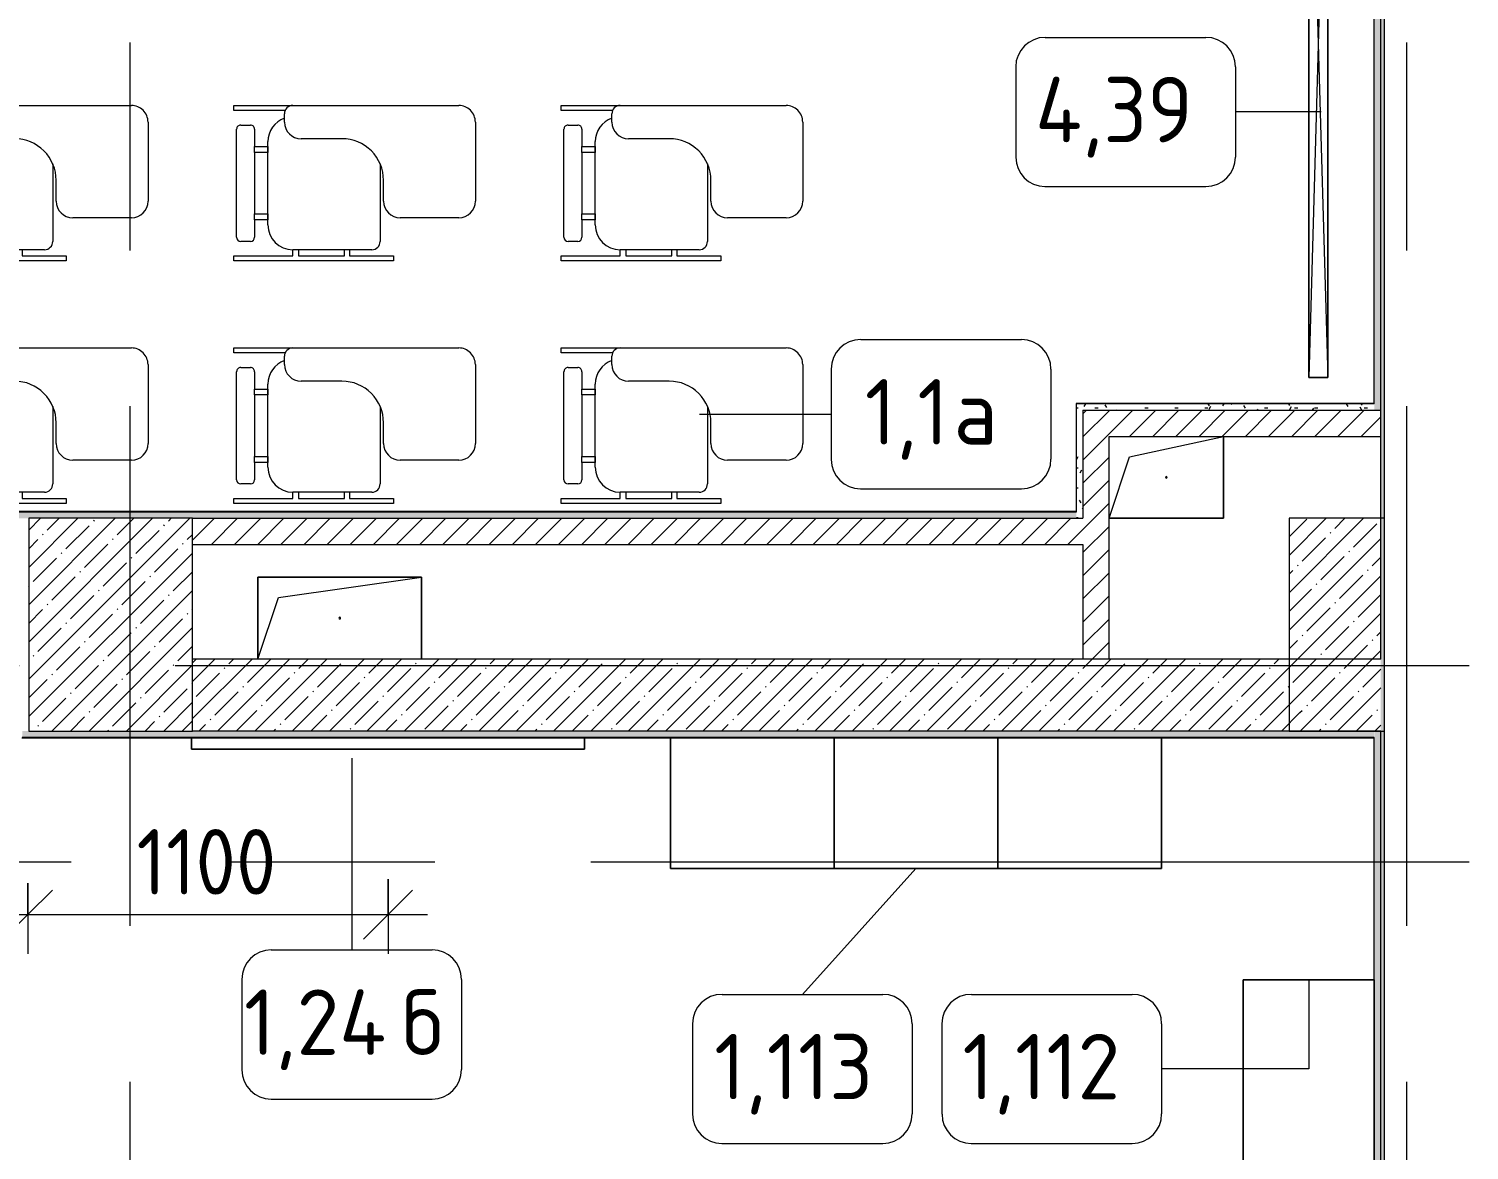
# Model space of a CAD drawing. Header units: millimetres. Extents: x 957 to 228198, y -8553 to 29000.
# Drawn here: x 70102 to 74502, y 9619 to 13045 of the extents above; entities that cross this region are included whole.
import ezdxf

# ---------------------------------------------------------------- set-up
doc = ezdxf.new("R2010")
doc.units = ezdxf.units.MM
doc.linetypes.add('Осевая', pattern=[3175, 635, -476.25, 1587.5, -476.25])
for name, color, linetype, lineweight in [('A-ANNO-DIMS', 7, 'Continuous', 9), ('A-ANNO-DIMS-100', 7, 'Continuous', 9), ('A-DETL-GENF', 7, 'Continuous', 9), ('A-GENM', 7, 'Continuous', 9), ('A-WALL', 7, 'Continuous', 9), ('I-FURN-IDEN', 7, 'Continuous', 9), ('I-WALL', 7, 'Continuous', 9), ('S-COLS', 7, 'Continuous', 9), ('Оси', 7, 'Continuous', 9), ('Оси-2', 7, 'Осевая', 9)]:
    doc.layers.add(name, color=color, linetype=linetype, lineweight=lineweight)
for name, color, linetype, lineweight, true_color in [('A-WALL-1', 9, 'Continuous', 9, 0x808080), ('A-WALL-FNSH-1', 9, 'Continuous', 9, 0x808080), ('I-FURN-1', 9, 'Continuous', 9, 0x808080)]:
    doc.layers.add(name, color=color, linetype=linetype, lineweight=lineweight, true_color=true_color)
doc.styles.add('GOST Common_3', font='GOST_Common.ttf', dxfattribs={"height": 200})
doc.styles.add('ISOCPEUR_3', font='isocpeur.ttf', dxfattribs={"width": 0.9, "height": 200})
doc.dimstyles.new('ISO-2_0_0_9К_Средний_округл2_1', dxfattribs={"dimscale": 304.8, "dimtxt": 199.196235, "dimasz": 0.492126, "dimexe": 0.393701, "dimexo": 0, "dimgap": 0, "dimtad": 1, "dimdec": 0, "dimrnd": 10, "dimzin": 0, "dimdsep": 46, "dimtxsty": 'ISOCPEUR_3', "dimblk1": 'OBLIQUE', "dimblk2": 'OBLIQUE', "dimsah": 1, "dimcen": 0.09, "dimdle": 0.393701, "dimazin": 0, "dimtfac": 1, "dimtdec": 4, "dimtix": 1, "dimtmove": 0, "dimatfit": 3, "dimfxl": 1, "dimtvp": 1, "dimtolj": 1, "dimtzin": 0, "dimarcsym": 2})
pattern_1 = [(45, (-10247.55, 0), (-57.02463, 57.02463), []), (45, (-10190.526, 0), (-57.02463, 57.02463), [100.806, -20.161, 3.353, -16.808])]
pattern_2 = [(45, (-10247.55, 0), (-35.35534, 35.35534), [])]
pattern_3 = [(0, (-10247.55, 0), (121.92, 30.48), [10.058, -81.382, 10.058, -81.382, -487.68]), (0, (-10247.55, 0), (121.92, 30.48), [-182.88, 10.058, -172.822, 10.058, -81.382, -213.36]), (0, (-10247.55, 0), (121.92, 30.48), [-457.2, 10.058, -50.902, 10.058, -142.342]), (120, (-10201.83, 15.24), (-87.356454, 90.345817), [10.058, -81.382, 10.058, -81.382, -487.68]), (120, (-10201.83, 15.24), (-87.356454, 90.345817), [-182.88, 10.058, -172.822, 10.058, -81.382, -213.36]), (120, (-10201.83, 15.24), (-87.356454, 90.345817), [-457.2, 10.058, -50.902, 10.058, -142.342]), (240, (-10186.59, 76.2), (-34.563546, -120.825817), [10.058, -81.382, 10.058, -81.382, -487.68]), (240, (-10186.59, 76.2), (-34.563546, -120.825817), [-182.88, 10.058, -172.822, 10.058, -81.382, -213.36]), (240, (-10186.59, 76.2), (-34.563546, -120.825817), [-457.2, 10.058, -50.902, 10.058, -142.342])]

# ---------------------------------------------------------------- blocks, each defined once
blk = doc.blocks.new('GM_Отверстие прямоугольное _в плите_ - Отверстие-V49-План расстановки мебели и оборудования 3 этажа в осях 12-23')
at = {"layer": 'A-GENM'}
for p, q in [((-250, -125), (-250, 125)), ((-250, 125), (250, 125)), ((250, 125), (-250, 125)), ((-250, 125), (-250, -125)), ((-187.5, 62.5), (250, 125)), ((250, 125), (250, -125)), ((250, -125), (250, 125)), ((-250, -125), (-187.5, 62.5))]:
    blk.add_line(p, q, dxfattribs=at)
for start, end in [(360, 180), (180, 360)]:
    blk.add_arc((0, 0), 2.5, start, end, dxfattribs=at)
blk = doc.blocks.new('GM_Отверстие прямоугольное _в плите_ - Отверстие-V59-План расстановки мебели и оборудования 3 этажа в осях 12-23')
at = {"layer": 'A-GENM'}
for p, q in [((-112.5, 62.5), (175, 125)), ((175, 125), (175, -125)), ((175, -125), (175, 125)), ((-175, -125), (-112.5, 62.5)), ((175, -125), (-175, -125)), ((-175, -125), (175, -125))]:
    blk.add_line(p, q, dxfattribs=at)
for start, end in [(360, 180), (180, 360)]:
    blk.add_arc((0, 0), 2.5, start, end, dxfattribs=at)
blk = doc.blocks.new('BSC_Колонна _Прямоугольная - 650х500-V63-План расстановки мебели и оборудования 3 этажа в осях 12-23')
at = {"layer": 'S-COLS'}
h = blk.add_hatch(dxfattribs=at)
h.set_pattern_fill('FP_56', color=256, style=0, pattern_type=2)
h.set_pattern_definition([(135, (11225, -80600), (-57.02463, -57.02463), []), (135, (11225, -80542.975), (-57.02463, -57.02463), [100.806, -20.161, 3.353, -16.808])])
h.paths.add_polyline_path([(325, -161), (325, 250), (-325, 250), (-325, -250), (325, -250)])
for p, q in [((325, 250), (-325, 250)), ((-325, 250), (-325, -250)), ((325, -250), (325, 250)), ((-325, -250), (325, -250))]:
    blk.add_line(p, q, dxfattribs=at)
blk = doc.blocks.new('Мебель_универсальная - 1_24б-V135-План расстановки мебели и оборудования 3 этажа в осях 12-23')
at = {"layer": 'I-FURN-1'}
for p, q in [((600, 25.4), (-600, 25.4)), ((-600, 25.4), (-600, -10)), ((-600, -10), (-600, 25.4)), ((-600, 25.4), (600, 25.4)), ((600, -10), (600, 25.4)), ((600, 25.4), (600, -10))]:
    blk.add_line(p, q, dxfattribs=at)
blk = doc.blocks.new('Chair - Tablet Arm - Chair - Tablet Arm-26234702-План расстановки мебели и оборудования 3 этажа в осях 12-23')
at = {"layer": 'I-FURN-1'}
for p, q in [((-416.6, -353.4), (-416.6, 134.5)), ((-416.6, 134.5), (-401.3, 134.5)), ((-401.3, 134.5), (-401.3, -45.4)), ((43.2, 134.5), (58.6, 134.5)), ((43.2, -22.1), (43.2, 134.5)), ((58.6, 134.5), (58.6, -45.4)), ((-356.8, 84.1), (-356.8, 113.6)), ((-344.1, 126.3), (-13.9, 126.3)), ((-1.2, 113.6), (-1.2, 84.1)), ((-291, 71.4), (-344.1, 71.4)), ((-291, 30.8), (-291, 71.4)), ((-291, 71.4), (-272.7, 71.4)), ((-272.7, 71.4), (-272.7, 30.8)), ((-84.8, 71.4), (-272.7, 71.4)), ((-84.8, 30.8), (-84.8, 71.4)), ((-84.8, 71.4), (-66.9, 71.4)), ((-66.9, 71.4), (-66.9, 30.8)), ((-13.9, 71.4), (-66.9, 71.4)), ((-306, 30.8), (-291, 30.8)), ((-272.7, 30.8), (-291, 30.8)), ((-291, 30.8), (-272.7, 30.8)), ((-272.7, 30.8), (-84.8, 30.8)), ((-66.9, 30.8), (-84.8, 30.8)), ((-84.8, 30.8), (-66.9, 30.8)), ((-66.9, 30.8), (-52, 30.8)), ((7.8, -20), (33.2, -20)), ((-401.3, -45.4), (-382.2, -45.4)), ((-401.3, -62.4), (-401.3, -203.3)), ((-382.2, -62.4), (-401.3, -62.4)), ((-382.2, -286.7), (-382.2, -45.4)), ((-43, -195.5), (-43, -70.8)), ((58.6, -45.4), (58.6, -552.3)), ((-401.3, -203.3), (-382.2, -203.3)), ((-401.3, -218.4), (-401.3, -353.4)), ((-382.2, -218.4), (-401.3, -218.4)), ((-122.6, -312.1), (-356.8, -312.1)), ((-233.5, -322.5), (-170, -322.5)), ((-119.8, -312.1), (-122.6, -312.1)), ((-401.3, -353.4), (-416.6, -353.4)), ((-284.3, -552.3), (-284.3, -373.3)), ((7.8, -603.1), (-233.5, -603.1))]:
    blk.add_line(p, q, dxfattribs=at)
for centre, radius, start, end in [((-344.1, 113.6), 12.7, 90, 180), ((-13.9, 113.6), 12.7, 0, 90), ((-344.1, 84.1), 12.7, 180, 270), ((-13.9, 84.1), 12.7, 270, 0), ((-306, -45.4), 76.2, 90, 180), ((-52, -45.4), 76.2, 19.4712, 90), ((7.8, -70.8), 50.8, 90, 180), ((33.2, -45.4), 25.4, 0, 90), ((-170, -195.5), 127, 270, 360), ((-356.8, -286.7), 25.4, 180, 270), ((-233.5, -373.3), 50.8, 90, 180), ((-233.5, -552.3), 50.8, 180, 270), ((7.8, -552.3), 50.8, 270, 0)]:
    blk.add_arc(centre, radius, start, end, dxfattribs=at)
blk = doc.blocks.new('Chair - Tablet Arm - Chair - Tablet Arm-V160-План расстановки мебели и оборудования 3 этажа в осях 12-23')
at = {"layer": 'I-FURN-1'}
for p, q in [((-416.6, -353.4), (-416.6, 134.5)), ((-416.6, 134.5), (-401.3, 134.5)), ((-401.3, 134.5), (-401.3, -45.4)), ((43.2, 134.5), (58.6, 134.5)), ((43.2, -22.1), (43.2, 134.5)), ((58.6, 134.5), (58.6, -45.4)), ((-356.8, 84.1), (-356.8, 113.6)), ((-344.1, 126.3), (-13.9, 126.3)), ((-1.2, 113.6), (-1.2, 84.1)), ((-291, 71.4), (-344.1, 71.4)), ((-291, 30.8), (-291, 71.4)), ((-291, 71.4), (-272.7, 71.4)), ((-272.7, 71.4), (-272.7, 30.8)), ((-84.8, 71.4), (-272.7, 71.4)), ((-84.8, 30.8), (-84.8, 71.4)), ((-84.8, 71.4), (-66.9, 71.4)), ((-66.9, 71.4), (-66.9, 30.8)), ((-13.9, 71.4), (-66.9, 71.4)), ((-306, 30.8), (-291, 30.8)), ((-272.7, 30.8), (-291, 30.8)), ((-291, 30.8), (-272.7, 30.8)), ((-272.7, 30.8), (-84.8, 30.8)), ((-66.9, 30.8), (-84.8, 30.8)), ((-84.8, 30.8), (-66.9, 30.8)), ((-65.9, 30.8), (-52, 30.8)), ((7.8, -20), (33.2, -20)), ((-401.3, -45.4), (-382.2, -45.4)), ((-401.3, -62.4), (-401.3, -203.3)), ((-382.2, -62.4), (-401.3, -62.4)), ((-382.2, -286.7), (-382.2, -45.4)), ((-43, -195.5), (-43, -70.8)), ((58.6, -45.4), (58.6, -552.3)), ((-401.3, -203.3), (-382.2, -203.3)), ((-401.3, -218.4), (-401.3, -353.4)), ((-382.2, -218.4), (-401.3, -218.4)), ((-122.6, -312.1), (-356.8, -312.1)), ((-233.5, -322.5), (-170, -322.5)), ((-119.8, -312.1), (-122.6, -312.1)), ((-401.3, -353.4), (-416.6, -353.4)), ((-284.3, -552.3), (-284.3, -373.3)), ((7.8, -603.1), (-233.5, -603.1))]:
    blk.add_line(p, q, dxfattribs=at)
for centre, radius, start, end in [((-344.1, 113.6), 12.7, 90, 180), ((-13.9, 113.6), 12.7, 0, 90), ((-344.1, 84.1), 12.7, 180, 270), ((-13.9, 84.1), 12.7, 270, 0), ((-306, -45.4), 76.2, 90, 180), ((-52, -45.4), 76.2, 19.4712, 90), ((7.8, -70.8), 50.8, 90, 180), ((33.2, -45.4), 25.4, 0, 90), ((-170, -195.5), 127, 270, 360), ((-356.8, -286.7), 25.4, 180, 270), ((-233.5, -373.3), 50.8, 90, 180), ((-233.5, -552.3), 50.8, 180, 270), ((7.8, -552.3), 50.8, 270, 0)]:
    blk.add_arc(centre, radius, start, end, dxfattribs=at)
blk = doc.blocks.new('Chair - Tablet Arm - Chair - Tablet Arm-V161-План расстановки мебели и оборудования 3 этажа в осях 12-23')
at = {"layer": 'I-FURN-1'}
for p, q in [((-416.6, -353.4), (-416.6, 134.5)), ((-416.6, 134.5), (-401.3, 134.5)), ((-401.3, 134.5), (-401.3, -45.4)), ((43.2, 134.5), (58.6, 134.5)), ((43.2, -22.1), (43.2, 134.5)), ((58.6, 134.5), (58.6, -45.4)), ((-356.8, 84.1), (-356.8, 113.6)), ((-344.1, 126.3), (-13.9, 126.3)), ((-1.2, 113.6), (-1.2, 84.1)), ((-291, 71.4), (-344.1, 71.4)), ((-291, 30.8), (-291, 71.4)), ((-291, 71.4), (-272.7, 71.4)), ((-272.7, 71.4), (-272.7, 30.8)), ((-84.8, 71.4), (-272.7, 71.4)), ((-84.8, 30.8), (-84.8, 71.4)), ((-84.8, 71.4), (-66.9, 71.4)), ((-66.9, 71.4), (-66.9, 30.8)), ((-13.9, 71.4), (-66.9, 71.4)), ((-306, 30.8), (-291, 30.8)), ((-272.7, 30.8), (-291, 30.8)), ((-291, 30.8), (-272.7, 30.8)), ((-272.7, 30.8), (-84.8, 30.8)), ((-66.9, 30.8), (-84.8, 30.8)), ((-84.8, 30.8), (-66.9, 30.8)), ((-65.9, 30.8), (-52, 30.8)), ((7.8, -20), (33.2, -20)), ((-401.3, -45.4), (-382.2, -45.4)), ((-401.3, -62.4), (-401.3, -203.3)), ((-382.2, -62.4), (-401.3, -62.4)), ((-382.2, -286.7), (-382.2, -45.4)), ((-43, -195.5), (-43, -70.8)), ((58.6, -45.4), (58.6, -552.3)), ((-401.3, -203.3), (-382.2, -203.3)), ((-401.3, -218.4), (-401.3, -353.4)), ((-382.2, -218.4), (-401.3, -218.4)), ((-122.6, -312.1), (-356.8, -312.1)), ((-233.5, -322.5), (-170, -322.5)), ((-119.8, -312.1), (-122.6, -312.1)), ((-401.3, -353.4), (-416.6, -353.4)), ((-284.3, -552.3), (-284.3, -373.3)), ((7.8, -603.1), (-233.5, -603.1))]:
    blk.add_line(p, q, dxfattribs=at)
for centre, radius, start, end in [((-344.1, 113.6), 12.7, 90, 180), ((-13.9, 113.6), 12.7, 0, 90), ((-344.1, 84.1), 12.7, 180, 270), ((-13.9, 84.1), 12.7, 270, 0), ((-306, -45.4), 76.2, 90, 180), ((-52, -45.4), 76.2, 19.4712, 90), ((7.8, -70.8), 50.8, 90, 180), ((33.2, -45.4), 25.4, 0, 90), ((-170, -195.5), 127, 270, 360), ((-356.8, -286.7), 25.4, 180, 270), ((-233.5, -373.3), 50.8, 90, 180), ((-233.5, -552.3), 50.8, 180, 270), ((7.8, -552.3), 50.8, 270, 0)]:
    blk.add_arc(centre, radius, start, end, dxfattribs=at)
blk = doc.blocks.new('Перегородка - 4_39-26237878-План расстановки мебели и оборудования 3 этажа в осях 12-23')
at = {"layer": 'I-FURN-1'}
for p, q in [((0, 0), (2040, 58.2)), ((0, 58.2), (2040, 0)), ((2040, 58.2), (0, 58.2)), ((0, 58.2), (0, 0)), ((0, 0), (0, 58.2)), ((0, 58.2), (2040, 58.2)), ((2040, 0), (2040, 58.2)), ((2040, 58.2), (2040, 0)), ((0, 0), (2040, 0)), ((2040, 0), (0, 0))]:
    blk.add_line(p, q, dxfattribs=at)
blk = doc.blocks.new('шкаф 1_112 - шкаф 1_112-V217-План расстановки мебели и оборудования 3 этажа в осях 12-23')
at = {"layer": 'I-FURN-1'}
for p, q in [((-400, 6070), (-400, 4)), ((0, 6070), (-400, 6070)), ((0, 6070), (-400, 6070)), ((-400, 6070), (-400, 5375)), ((-400, 5375), (-400, 6070)), ((-400, 6070), (0, 6070)), ((0, 1), (0, 6070)), ((0, 5375), (0, 6070)), ((0, 6070), (0, 5375)), ((-400, 5375), (0, 5375)), ((0, 5375), (-400, 5375)), ((-400, 5375), (-400, 4855)), ((-400, 4855), (-400, 5375)), ((-400, 5375), (0, 5375)), ((-400, 5375), (0, 5375)), ((0, 5375), (-400, 5375)), ((0, 4855), (0, 5375)), ((0, 5375), (0, 4855)), ((-400, 4855), (0, 4855)), ((-400, 4855), (0, 4855)), ((0, 4855), (-400, 4855)), ((0, 4855), (-400, 4855)), ((-400, 4855), (-400, 4335)), ((-400, 4335), (-400, 4855)), ((-400, 4855), (0, 4855)), ((0, 4335), (0, 4855)), ((0, 4855), (0, 4335)), ((-400, 4335), (0, 4335)), ((0, 4335), (-400, 4335)), ((-400, 4335), (-400, 3815)), ((-400, 3815), (-400, 4335)), ((-400, 4335), (0, 4335)), ((-400, 4335), (0, 4335)), ((0, 4335), (-400, 4335)), ((0, 3815), (0, 4335)), ((0, 4335), (0, 3815)), ((-400, 3815), (0, 3815)), ((-400, 3815), (0, 3815)), ((0, 3815), (-400, 3815)), ((0, 3815), (-400, 3815)), ((-400, 3815), (-400, 3295)), ((-400, 3295), (-400, 3815)), ((-400, 3815), (0, 3815)), ((0, 3295), (0, 3815)), ((0, 3815), (0, 3295)), ((0, 3295), (-400, 3295)), ((0, 3295), (-400, 3295)), ((-400, 3295), (-400, 2775)), ((-400, 2775), (-400, 3295)), ((-400, 3295), (0, 3295)), ((-400, 3295), (0, 3295)), ((0, 3295), (-400, 3295)), ((0, 2775), (0, 3295)), ((0, 3295), (0, 2775)), ((0, 2775), (-400, 2775)), ((-400, 2775), (0, 2775)), ((0, 2775), (-400, 2775)), ((0, 2775), (-400, 2775)), ((-400, 2775), (-400, 2255)), ((-400, 2255), (-400, 2775)), ((-400, 2775), (0, 2775)), ((0, 2255), (0, 2775)), ((0, 2775), (0, 2255)), ((0, 2255), (-400, 2255)), ((0, 2255), (-400, 2255)), ((-400, 2255), (-400, 1735)), ((-400, 1735), (-400, 2255)), ((-400, 2255), (0, 2255)), ((-400, 2255), (0, 2255)), ((0, 2255), (-400, 2255)), ((0, 1735), (0, 2255)), ((0, 2255), (0, 1735)), ((0, 1735), (-400, 1735)), ((-400, 1735), (0, 1735)), ((0, 1735), (-400, 1735)), ((0, 1735), (-400, 1735)), ((-400, 1735), (-400, 1215)), ((-400, 1215), (-400, 1735)), ((-400, 1735), (0, 1735)), ((0, 1215), (0, 1735)), ((0, 1735), (0, 1215)), ((0, 1215), (-400, 1215)), ((0, 1215), (-400, 1215)), ((-400, 1215), (-400, 695)), ((-400, 695), (-400, 1215)), ((-400, 1215), (0, 1215)), ((-400, 1215), (0, 1215)), ((0, 1215), (-400, 1215)), ((0, 695), (0, 1215)), ((0, 1215), (0, 695)), ((0, 695), (-400, 695)), ((-400, 695), (0, 695)), ((0, 695), (-400, 695)), ((0, 695), (-400, 695)), ((-400, 695), (-400, 0)), ((-400, 4), (-400, 695)), ((-400, 695), (0, 695)), ((0, 0), (0, 695)), ((0, 695), (0, 1)), ((-400, 0), (0, 0)), ((-381, 0), (-280, 0)), ((-280, 0), (-381, 0)), ((-280, 0), (0, 0)), ((0, 0), (-280, 0))]:
    blk.add_line(p, q, dxfattribs=at)
blk = doc.blocks.new('1_113 тумба - 1_113 тумба-V219-План расстановки мебели и оборудования 3 этажа в осях 12-23')
at = {"layer": 'I-FURN-1'}
for p, q in [((-400, 1500), (0, 1500)), ((-400, 0), (-400, 1500)), ((0, 1500), (-400, 1500)), ((-400, 1000), (-400, 1500)), ((-400, 1500), (0, 1500)), ((0, 1500), (0, 0)), ((0, 1000), (0, 1500)), ((0, 1500), (0, 1000)), ((0, 1000), (-400, 1000)), ((-400, 500), (-400, 1000)), ((-400, 1000), (0, 1000)), ((-400, 1000), (0, 1000)), ((0, 1000), (-400, 1000)), ((0, 500), (0, 1000)), ((0, 1000), (0, 500)), ((-400, 500), (0, 500)), ((0, 500), (-400, 500)), ((0, 500), (-400, 500)), ((-400, 0), (-400, 500)), ((-400, 500), (0, 500)), ((0, 0), (0, 500)), ((0, 500), (0, 0)), ((0, 0), (-400, 0)), ((-400, 0), (0, 0)), ((0, 0), (-400, 0))]:
    blk.add_line(p, q, dxfattribs=at)
blk = doc.blocks.new('DET_L_Линия разрыва - М100-V261-План расстановки мебели и оборудования 3 этажа в осях 12-23')
at = {"layer": 'A-DETL-GENF'}
blk.add_line((11739.9, 0), (0, 0), dxfattribs=at)
blk = doc.blocks.new('Марка_Мебель - В прямоуг_Balcon_Марка-25523697-План расстановки мебели и оборудования 3 этажа в осях 12-23')
at = {"layer": 'I-FURN-IDEN'}
for p, q in [((-2.455, 2.278), (2.455, 2.278)), ((-3.355, 1.378), (-3.355, -1.384)), ((3.355, 1.378), (3.355, -1.378)), ((-2.461, -2.278), (2.455, -2.278))]:
    blk.add_line(p, q, dxfattribs=at)
for centre, radius, start, end in [((-2.455, 1.378), 0.9, 90, 180), ((2.455, 1.378), 0.9, 0, 90), ((-2.461, -1.384), 0.893, 180, 270), ((2.455, -1.378), 0.9, 270, 0)]:
    blk.add_arc(centre, radius, start, end, dxfattribs=at)
blk = doc.blocks.new('DIMBLOCK41-План расстановки мебели и оборудования 3 этажа в осях 12-23')
at = {"layer": 'A-ANNO-DIMS-100'}
for p, q in [((70099.9, 10435), (70099.9, 10219.1)), ((70099.9, 10339.1), (70099.9, 10435)), ((71199.9, 10447.1), (71199.9, 10219.1)), ((71199.9, 10339.1), (71199.9, 10447.1)), ((69979.9, 10339.1), (71319.9, 10339.1))]:
    blk.add_line(p, q, dxfattribs=at)
at = {"layer": 'A-ANNO-DIMS-100', "lineweight": 20}
for p, q in [((70099.9, 10339.1), (70174.9, 10414.1)), ((71199.9, 10339.1), (71274.9, 10414.1)), ((70099.9, 10339.1), (70024.9, 10264.1)), ((71199.9, 10339.1), (71124.9, 10264.1))]:
    blk.add_line(p, q, dxfattribs=at)
at = {"layer": 'A-ANNO-DIMS-100', "color": 0, "insert": (70431.6, 10600.4), "char_height": 200, "width": 524.039, "attachment_point": 1, "line_spacing_factor": 1.149209, "style": 'ISOCPEUR_3'}
blk.add_mtext('1100', dxfattribs=at)
blk = doc.blocks.new('_Oblique')
at = {"color": 0, "linetype": 'ByBlock', "lineweight": -2}
blk.add_line((-0.5, -0.5), (0.5, 0.5), dxfattribs=at)

msp = doc.modelspace()

# ---------------------------------------------------------------- hatches: boundary and pattern name
at = {"layer": 'I-WALL'}
h = msp.add_hatch(dxfattribs=at)
h.set_pattern_fill('FP_68', color=256, style=0, pattern_type=2)
h.set_pattern_definition(pattern_3)
h.paths.add_polyline_path([(74212.4, 11880), (74232.4, 11880), (74232.4, 15046.2), (74212.4, 15056.2), (74212.4, 11900)])
h = msp.add_hatch(dxfattribs=at)
h.set_pattern_fill('FP_17', color=256, style=0, pattern_type=2)
h.set_pattern_definition(pattern_1)
h.paths.add_polyline_path([(74232.5, 4050), (74243.1, 4050), (74243.1, 15040.9), (74232.4, 15046.2), (74232.4, 4050)])
h = msp.add_hatch(dxfattribs=at)
h.set_pattern_fill('FP_68', color=256, style=0, pattern_type=2)
h.set_pattern_definition(pattern_3)
h.paths.add_polyline_path([(73302.4, 11880), (74212.4, 11880), (74212.4, 11900), (73302.4, 11900)])
h = msp.add_hatch(dxfattribs=at)
h.set_pattern_fill('FP_68', color=256, style=0, pattern_type=2)
h.set_pattern_definition(pattern_3)
h.paths.add_polyline_path([(73322.4, 11550), (73322.4, 11880), (73302.4, 11880), (73302.4, 11550), (73304.2, 11550)])
h = msp.add_hatch(dxfattribs=at)
h.set_pattern_fill('FP_34', color=256, style=0, pattern_type=2)
h.set_pattern_definition(pattern_2)
h.paths.add_polyline_path([(73322.4, 11120), (73402.4, 11120), (73402.4, 11880), (73322.4, 11880), (73322.4, 11141.7)])
h = msp.add_hatch(dxfattribs=at)
h.set_pattern_fill('FP_34', color=256, style=0, pattern_type=2)
h.set_pattern_definition(pattern_2)
h.paths.add_polyline_path([(73952.4, 11800), (74232.4, 11800), (74232.4, 11880), (73402.4, 11880), (73402.4, 11800), (73752.4, 11800)])
h = msp.add_hatch(dxfattribs=at)
h.set_pattern_fill('FP_68', color=256, style=0, pattern_type=2)
h.set_pattern_definition(pattern_3)
h.paths.add_polyline_path([(70918.1, 11550), (73302.4, 11550), (73302.4, 11570), (69652.4, 11570), (69652.4, 11550), (70908.9, 11550)])
h = msp.add_hatch(dxfattribs=at)
h.set_pattern_fill('FP_34', color=256, style=0, pattern_type=2)
h.set_pattern_definition(pattern_2)
h.paths.add_polyline_path([(70602.4, 11470), (73322.4, 11470), (73322.4, 11550), (70602.4, 11550)])
h = msp.add_hatch(dxfattribs=at)
h.set_pattern_fill('FP_17', color=256, style=0, pattern_type=2)
h.set_pattern_definition(pattern_1)
h.paths.add_polyline_path([(71644.6, 10900), (74212.4, 10900), (73952.4, 10964.3), (73952.4, 11120), (70602.4, 11120), (70602.4, 10900)])
h = msp.add_hatch(dxfattribs=at)
h.set_pattern_fill('FP_68', color=256, style=0, pattern_type=2)
h.set_pattern_definition(pattern_3)
h.paths.add_polyline_path([(73097.8, 10880), (74212.4, 10880), (74211.4, 10900), (70082.4, 10900), (70082.4, 10880), (73062.4, 10880)])
h = msp.add_hatch(dxfattribs=at)
h.set_pattern_fill('FP_68', color=256, style=0, pattern_type=2)
h.set_pattern_definition(pattern_3)
h.paths.add_polyline_path([(74232.4, 4070), (74232.4, 10900), (74212.4, 10900), (74212.4, 4070)])
at = {"layer": 'S-COLS'}
h = msp.add_hatch(dxfattribs=at)
h.set_pattern_fill('FP_17', color=256, style=0, pattern_type=2)
h.set_pattern_definition(pattern_1)
h.paths.add_polyline_path([(74220.4, 10900), (74232.4, 10900), (74232.4, 11550), (73952.4, 11550), (73952.4, 10964.3), (74212.4, 10900)])

# ---------------------------------------------------------------- linework, layer by layer
at = {"layer": 'A-WALL'}
for p, q in [((74232.4, 11120), (74232.4, 15046.2)), ((74212.4, 11900), (74212.4, 14997.5)), ((73302.4, 11570), (73302.4, 11900)), ((73322.4, 11880), (74232.4, 11880)), ((69672.4, 11570), (73302.4, 11570)), ((70602.4, 11550), (73322.4, 11550)), ((74212.4, 4070), (74212.4, 10880)), ((74232.4, 4050), (74232.4, 10900))]:
    msp.add_line(p, q, dxfattribs=at)
at = {"layer": 'A-WALL-1'}
for p, q in [((74212.4, 11900), (73302.4, 11900)), ((73322.4, 11880), (73322.4, 11550)), ((73402.4, 11120), (73402.4, 11800)), ((73402.4, 11800), (74232.4, 11800)), ((70602.4, 11470), (73322.4, 11470)), ((73322.4, 11470), (73322.4, 11120)), ((74232.4, 11120), (70602.4, 11120)), ((74232.4, 10900), (70602.4, 10900)), ((74211.4, 10880), (74212.4, 10880))]:
    msp.add_line(p, q, dxfattribs=at)
at = {"layer": 'A-WALL-FNSH-1'}
for p, q in [((74211.4, 15056.7), (74211.4, 11901)), ((73301.4, 11901), (73301.4, 11571)), ((74211.4, 11901), (73301.4, 11901)), ((73301.4, 11571), (69673.4, 11571)), ((70081.4, 10879), (74211.4, 10879)), ((74211.4, 10880), (70082.4, 10880)), ((74211.4, 10879), (74211.4, 4071.7))]:
    msp.add_line(p, q, dxfattribs=at)
at = {"layer": 'I-FURN-IDEN'}
for p, q in [((74050.4, 12791.5), (73788.2, 12791.5)), ((72151.2, 11868.1), (72553.9, 11868.1)), ((71088.8, 10816.9), (71088.8, 10231.1)), ((72812.4, 10480), (72465.5, 10095.4)), ((74012.4, 10140), (74012.4, 9867.7)), ((74012.4, 9867.7), (73563, 9867.7))]:
    msp.add_line(p, q, dxfattribs=at)
at = {"layer": 'S-COLS'}
for p, q in [((74243.1, 11550), (73952.4, 11550)), ((73952.4, 11550), (73952.4, 10900)), ((73952.4, 10900), (74243.1, 10900))]:
    msp.add_line(p, q, dxfattribs=at)
at = {"layer": 'Оси'}
for p, q in [((72002.4, 11100), (74502.4, 11100)), ((72002.4, 10500), (74502.4, 10500))]:
    msp.add_line(p, q, dxfattribs=at)
at = {"layer": 'Оси-2'}
for p, q in [((70412.4, -331.5), (70412.4, 25030)), ((74312.4, -331.5), (74312.4, 24898.1)), ((28163.2, 11100), (72002.4, 11100)), ((29433.2, 10500), (72002.4, 10500))]:
    msp.add_line(p, q, dxfattribs=at)

# ---------------------------------------------------------------- block references
at = {"layer": 'A-DETL-GENF', "rotation": 90.00000000000031}
msp.add_blockref('DET_L_Линия разрыва - М100-V261-План расстановки мебели и оборудования 3 этажа в осях 12-23', (74243.1, 3301.1), dxfattribs=at)
at = {"layer": 'A-GENM'}
for name, p in [('GM_Отверстие прямоугольное _в плите_ - Отверстие-V59-План расстановки мебели и оборудования 3 этажа в осях 12-23', (73577.4, 11675)), ('GM_Отверстие прямоугольное _в плите_ - Отверстие-V49-План расстановки мебели и оборудования 3 этажа в осях 12-23', (71052.4, 11245))]:
    msp.add_blockref(name, p, dxfattribs=at)
at = {"layer": 'I-FURN-1'}
for name, p, rotation in [('Перегородка - 4_39-26237878-План расстановки мебели и оборудования 3 этажа в осях 12-23', (74012.4, 14020), 269.9999999999998), ('Chair - Tablet Arm - Chair - Tablet Arm-V160-План расстановки мебели и оборудования 3 этажа в осях 12-23', (69863.5, 12752.7), 89.99999999999979), ('Chair - Tablet Arm - Chair - Tablet Arm-V161-План расстановки мебели и оборудования 3 этажа в осях 12-23', (70863.5, 12752.7), 89.99999999999979), ('Chair - Tablet Arm - Chair - Tablet Arm-V160-План расстановки мебели и оборудования 3 этажа в осях 12-23', (71863.5, 12752.7), 89.99999999999979), ('Chair - Tablet Arm - Chair - Tablet Arm-26234702-План расстановки мебели и оборудования 3 этажа в осях 12-23', (69863.5, 12011.8), 89.99999999999979), ('Chair - Tablet Arm - Chair - Tablet Arm-26234702-План расстановки мебели и оборудования 3 этажа в осях 12-23', (70863.5, 12011.8), 89.99999999999979), ('Chair - Tablet Arm - Chair - Tablet Arm-26234702-План расстановки мебели и оборудования 3 этажа в осях 12-23', (71863.5, 12011.8), 89.99999999999979), ('Мебель_универсальная - 1_24б-V135-План расстановки мебели и оборудования 3 этажа в осях 12-23', (71199.9, 10870), 180), ('1_113 тумба - 1_113 тумба-V219-План расстановки мебели и оборудования 3 этажа в осях 12-23', (72062.4, 10480), 270.0000000000002)]:
    msp.add_blockref(name, p, dxfattribs=dict(at, rotation=rotation))
msp.add_blockref('шкаф 1_112 - шкаф 1_112-V217-План расстановки мебели и оборудования 3 этажа в осях 12-23', (74212.4, 4070), dxfattribs=at)
at = {"layer": 'I-FURN-IDEN', "xscale": 99.99999999999993, "yscale": 99.99999999999993, "zscale": 99.99999999999993}
for p in [(73452.7, 12791.5), (72889.3, 11868.1), (71088.8, 10003.3), (72465.5, 9867.7), (73227.5, 9867.7)]:
    msp.add_blockref('Марка_Мебель - В прямоуг_Balcon_Марка-25523697-План расстановки мебели и оборудования 3 этажа в осях 12-23', p, dxfattribs=at)
at = {"layer": 'S-COLS', "rotation": 270.0000000000007}
msp.add_blockref('BSC_Колонна _Прямоугольная - 650х500-V63-План расстановки мебели и оборудования 3 этажа в осях 12-23', (70352.4, 11225), dxfattribs=at)

# ---------------------------------------------------------------- texts
at = {"layer": 'I-FURN-IDEN', "char_height": 200, "attachment_point": 1, "style": 'GOST Common_3'}
for s, insert, width in [('4,39', (73176.2, 12898.6), 633.333), ('1,1', (72656.3, 11975.2), 328.692), ('\\fGOST Common|b0|i0|c204|p34|;а', (72927.5, 11975.2), 200.422), ('1,24', (70759.8, 10110.4), 585.232), ('\\fGOST Common|b0|i0|c204|p34|;б', (71242.7, 10110.4), 176.371), ('1,113', (72196, 9974.7), 617.299), ('1,112', (72954.5, 9974.7), 625.316)]:
    msp.add_mtext(s, dxfattribs=dict(at, insert=insert, width=width))

# ---------------------------------------------------------------- dimensions: what is measured, and where the dimension line sits
at = {"layer": 'A-ANNO-DIMS'}
dim = msp.add_linear_dim(base=(71199.9, 10339.1), p1=(70099.9, 10435), p2=(71199.9, 10447.1), dimstyle='ISO-2_0_0_9К_Средний_округл2_1', override={"dimpost": '<>', "dimfxl": 1100.066061}, dxfattribs=at)
dim.commit()
dim.dimension.update_dxf_attribs({"geometry": 'DIMBLOCK41-План расстановки мебели и оборудования 3 этажа в осях 12-23', "text_midpoint": (70649.9, 10439.1)})

doc.saveas('drawing.dxf')
